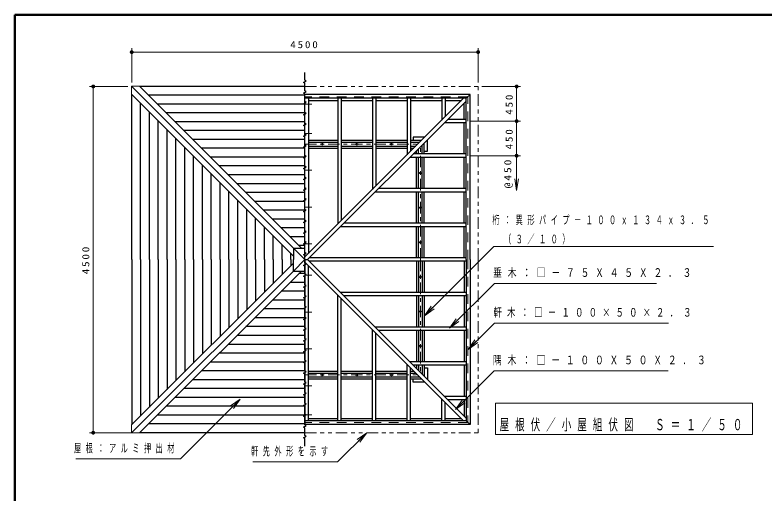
# Model space of a CAD drawing. Units: millimetres on the paper, with parts at other scales. Extents: x -385 to 0, y 0 to 267.
# Drawn here: x -385 to -190.4, y 142.7 to 267 of the extents above; entities that cross this region are included whole.
import ezdxf

# ---------------------------------------------------------------- set-up
doc = ezdxf.new("R2010")
doc.units = ezdxf.units.MM
for name, pattern in [('USER1', [4.5, 2.5, -2]), ('USER2', [6, 3, -1, 1, -1]), ('USER3', [8, 3, -1, 1, -1, 1, -1])]:
    doc.linetypes.add(name, pattern=pattern)
doc.layers.add('LY_1', color=190, linetype='Continuous', lineweight=25)
doc.styles.add('ＭＳ ゴシック', font='')
doc.styles.get('ＭＳ ゴシック').set_extended_font_data('MS Gothic')

# ---------------------------------------------------------------- blocks, each defined once
blk = doc.blocks.new('filled_dot')
at = {"color": 0, "linetype": 'Continuous', "lineweight": -2, "const_width": 1.25}
blk.add_lwpolyline([(-0.625, 0, 1), (0.625, 0, 1)], format="xyb", close=True, dxfattribs=at)
blk = doc.blocks.new('open_arrow')
at = {"color": 0, "linetype": 'Continuous', "lineweight": -2}
blk.add_lwpolyline([(7.5, 1.25), (0, 0), (7.5, -1.25)], dxfattribs=at)

msp = doc.modelspace()

# ---------------------------------------------------------------- linework, layer by layer
at = {"layer": 'LY_1', "color": 7, "lineweight": 50}
for p, q in [((-385, 267), (-385, 0)), ((0, 267), (-385, 267))]:
    msp.add_line(p, q, dxfattribs=at)
at = {"layer": 'LY_1', "color": 7, "lineweight": 13}
for p, q in [((-354.673, 249.415), (-354.673, 258.344)), ((-354.673, 257.344), (-264.673, 257.344)), ((-264.673, 249.415), (-264.673, 258.344)), ((-355.72, 248.415), (-365.673, 248.415)), ((-364.673, 158.415), (-364.673, 248.415)), ((-263.673, 248.415), (-253.673, 248.415)), ((-254.673, 248.415), (-254.673, 239.415)), ((-266.746, 239.415), (-253.673, 239.415)), ((-254.673, 239.415), (-254.673, 230.415)), ((-266.746, 230.415), (-253.673, 230.415)), ((-254.673, 230.415), (-254.673, 221.415)), ((-278.611, 188.801), (-276.843, 191.276)), ((-278.611, 188.801), (-276.489, 190.923)), ((-276.136, 190.569), (-278.611, 188.801)), ((-272.123, 185.543), (-270.355, 188.018)), ((-272.123, 185.543), (-270.002, 187.665)), ((-269.648, 187.311), (-272.123, 185.543)), ((-267.264, 180.054), (-265.499, 182.531)), ((-267.264, 180.054), (-265.145, 182.177)), ((-264.791, 181.824), (-267.264, 180.054)), ((-328.971, 165.374), (-326.496, 167.141)), ((-326.496, 167.141), (-328.618, 165.02)), ((-326.496, 167.141), (-328.264, 164.666)), ((-270.559, 164.427), (-268.798, 166.907)), ((-270.559, 164.427), (-268.443, 166.555)), ((-268.089, 166.202), (-270.559, 164.427)), ((-260.179, 166.105), (-260.179, 157.972)), ((-193.379, 166.105), (-260.179, 166.105)), ((-193.379, 157.972), (-193.379, 166.105)), ((-353.587, 158.415), (-365.673, 158.415)), ((-296.092, 156.647), (-293.617, 158.415)), ((-293.617, 158.415), (-295.738, 156.293)), ((-293.617, 158.415), (-295.385, 155.94)), ((-260.179, 157.972), (-193.379, 157.972))]:
    msp.add_line(p, q, dxfattribs=at)
at = {"layer": 'LY_1', "color": 131}
for p, q in [((-312.673, 206.415), (-354.72, 248.462)), ((-310.587, 206.415), (-352.634, 248.462)), ((-312.673, 204.329), (-354.72, 246.376)), ((-312.673, 202.501), (-354.72, 160.454)), ((-312.673, 200.415), (-354.72, 158.368)), ((-310.587, 200.415), (-352.634, 158.368))]:
    msp.add_line(p, q, dxfattribs=at)
at = {"layer": 'LY_1', "color": 131, "lineweight": 13}
for p, q in [((-354.72, 246.376), (-354.72, 248.462)), ((-352.634, 248.462), (-354.72, 248.462)), ((-354.72, 160.454), (-354.72, 158.368)), ((-352.634, 158.368), (-354.72, 158.368))]:
    msp.add_line(p, q, dxfattribs=at)
at = {"layer": 'LY_1', "color": 4}
for p, q in [((-309.673, 248.415), (-352.587, 248.415)), ((-354.673, 203.415), (-354.673, 246.329)), ((-354.673, 203.415), (-354.673, 160.501)), ((-309.673, 158.415), (-352.587, 158.415))]:
    msp.add_line(p, q, dxfattribs=at)
at = {"layer": 'LY_1', "color": 7, "linetype": 'USER3', "lineweight": 13}
for p, q in [((-309.673, 248.415), (-264.673, 248.415)), ((-264.673, 203.415), (-264.673, 248.415)), ((-264.673, 203.415), (-264.673, 158.415)), ((-309.673, 158.415), (-264.673, 158.415))]:
    msp.add_line(p, q, dxfattribs=at)
at = {"layer": 'LY_1', "color": 12}
for p, q in [((-309.673, 246.135), (-350.308, 246.135)), ((-352.394, 203.415), (-352.394, 244.049)), ((-309.673, 243.837), (-348.009, 243.837)), ((-350.095, 203.415), (-350.095, 241.751)), ((-309.673, 241.538), (-345.71, 241.538)), ((-347.796, 203.415), (-347.796, 239.452)), ((-309.673, 239.239), (-343.411, 239.239)), ((-345.497, 203.415), (-345.497, 237.153)), ((-309.673, 236.94), (-341.112, 236.94)), ((-343.198, 203.415), (-343.198, 234.854)), ((-309.673, 234.641), (-338.814, 234.641)), ((-340.9, 203.415), (-340.9, 232.555)), ((-309.673, 232.343), (-336.515, 232.343)), ((-338.601, 203.415), (-338.601, 230.257)), ((-309.673, 230.044), (-334.216, 230.044)), ((-336.302, 203.415), (-336.302, 227.958)), ((-309.673, 227.745), (-331.917, 227.745)), ((-334.003, 203.415), (-334.003, 225.659)), ((-309.673, 225.446), (-329.619, 225.446)), ((-331.704, 203.415), (-331.704, 223.36)), ((-309.673, 223.148), (-327.32, 223.148)), ((-329.406, 203.415), (-329.406, 221.062)), ((-309.673, 220.849), (-325.021, 220.849)), ((-327.107, 203.415), (-327.107, 218.763)), ((-309.673, 218.55), (-322.722, 218.55)), ((-324.808, 203.415), (-324.808, 216.464)), ((-309.673, 216.251), (-320.423, 216.251)), ((-322.509, 203.415), (-322.509, 214.165)), ((-309.673, 213.952), (-318.125, 213.952)), ((-320.211, 203.415), (-320.211, 211.866)), ((-309.673, 211.654), (-315.826, 211.654)), ((-317.912, 203.415), (-317.912, 209.568)), ((-309.673, 209.355), (-313.527, 209.355)), ((-315.613, 203.415), (-315.613, 207.269)), ((-309.673, 207.056), (-311.228, 207.056)), ((-313.314, 203.415), (-313.314, 204.97)), ((-352.394, 203.415), (-352.394, 162.78)), ((-350.095, 203.415), (-350.095, 165.079)), ((-347.796, 203.415), (-347.796, 167.378)), ((-345.497, 203.415), (-345.497, 169.676)), ((-343.198, 203.415), (-343.198, 171.975)), ((-340.9, 203.415), (-340.9, 174.274)), ((-338.601, 203.415), (-338.601, 176.573)), ((-336.302, 203.415), (-336.302, 178.871)), ((-334.003, 203.415), (-334.003, 181.17)), ((-331.704, 203.415), (-331.704, 183.469)), ((-329.406, 203.415), (-329.406, 185.768)), ((-327.107, 203.415), (-327.107, 188.067)), ((-324.808, 203.415), (-324.808, 190.365)), ((-322.509, 203.415), (-322.509, 192.664)), ((-320.211, 203.415), (-320.211, 194.963)), ((-317.912, 203.415), (-317.912, 197.262)), ((-315.613, 203.415), (-315.613, 199.561)), ((-313.314, 203.415), (-313.314, 201.859)), ((-309.673, 199.773), (-311.228, 199.773)), ((-309.673, 197.475), (-313.527, 197.475)), ((-309.673, 195.176), (-315.826, 195.176)), ((-309.673, 192.877), (-318.125, 192.877)), ((-309.673, 190.578), (-320.423, 190.578)), ((-309.673, 188.279), (-322.722, 188.279)), ((-309.673, 185.981), (-325.021, 185.981)), ((-309.673, 183.682), (-327.32, 183.682)), ((-309.673, 181.383), (-329.619, 181.383)), ((-309.673, 179.084), (-331.917, 179.084)), ((-309.673, 176.785), (-334.216, 176.785)), ((-309.673, 174.487), (-336.515, 174.487)), ((-309.673, 172.188), (-338.814, 172.188)), ((-309.673, 169.889), (-341.112, 169.889)), ((-309.673, 167.59), (-343.411, 167.59)), ((-309.673, 165.292), (-345.71, 165.292)), ((-309.673, 162.993), (-348.009, 162.993)), ((-309.673, 160.694), (-350.308, 160.694))]:
    msp.add_line(p, q, dxfattribs=at)
at = {"layer": 'LY_1', "color": 7}
for p, q in [((-266.788, 246.3), (-309.673, 246.3)), ((-309.673, 203.415), (-309.673, 246.3)), ((-268.453, 245.342), (-309.673, 204.122)), ((-267.746, 245.342), (-309.673, 245.342)), ((-308.773, 245.342), (-308.773, 205.022)), ((-301.123, 245.342), (-301.123, 212.672)), ((-300.223, 245.342), (-300.223, 213.572)), ((-292.123, 245.342), (-292.123, 221.672)), ((-291.223, 245.342), (-291.223, 222.572)), ((-283.123, 245.342), (-283.123, 230.672)), ((-282.223, 245.342), (-282.223, 231.572)), ((-274.123, 245.342), (-274.123, 239.672)), ((-273.223, 245.342), (-273.223, 240.572)), ((-266.788, 246.3), (-267.746, 245.342)), ((-267.746, 203.415), (-267.746, 245.342)), ((-266.788, 203.415), (-266.788, 246.3)), ((-267.746, 244.635), (-308.966, 203.415)), ((-308.773, 244.767), (-301.123, 244.767)), ((-300.223, 244.767), (-292.123, 244.767)), ((-291.223, 244.767), (-283.123, 244.767)), ((-282.223, 244.767), (-274.123, 244.767)), ((-273.223, 244.767), (-269.027, 244.767)), ((-268.32, 239.865), (-268.32, 244.06)), ((-267.746, 239.865), (-272.516, 239.865)), ((-267.746, 238.965), (-273.416, 238.965)), ((-268.32, 230.865), (-268.32, 238.965)), ((-308.773, 234.415), (-301.123, 234.415)), ((-308.773, 233.894), (-301.123, 233.894)), ((-300.223, 234.415), (-292.123, 234.415)), ((-300.223, 233.894), (-292.123, 233.894)), ((-291.223, 234.415), (-283.123, 234.415)), ((-291.223, 233.894), (-283.123, 233.894)), ((-282.223, 234.415), (-279.38, 234.415)), ((-282.223, 233.894), (-279.901, 233.894)), ((-278.53, 235.265), (-281.523, 235.265)), ((-281.523, 235.265), (-281.523, 234.415)), ((-278.673, 230.865), (-278.673, 233.708)), ((-277.823, 231.565), (-277.823, 234.558)), ((-308.773, 232.936), (-301.123, 232.936)), ((-308.773, 232.415), (-301.123, 232.415)), ((-300.223, 232.936), (-292.123, 232.936)), ((-300.223, 232.415), (-292.123, 232.415)), ((-291.223, 232.936), (-283.123, 232.936)), ((-291.223, 232.415), (-283.123, 232.415)), ((-282.223, 232.936), (-280.859, 232.936)), ((-282.223, 232.415), (-281.38, 232.415)), ((-281.523, 232.415), (-281.523, 232.272)), ((-280.673, 230.865), (-280.673, 231.708)), ((-280.152, 230.865), (-280.152, 232.229)), ((-279.194, 230.865), (-279.194, 233.186)), ((-267.746, 229.965), (-282.416, 229.965)), ((-267.746, 230.865), (-281.516, 230.865)), ((-280.816, 231.565), (-280.673, 231.565)), ((-280.673, 221.865), (-280.673, 229.965)), ((-280.152, 221.865), (-280.152, 229.965)), ((-279.194, 221.865), (-279.194, 229.965)), ((-278.673, 231.565), (-277.823, 231.565)), ((-278.673, 221.865), (-278.673, 229.965)), ((-268.32, 221.865), (-268.32, 229.965)), ((-267.746, 221.865), (-290.516, 221.865)), ((-267.746, 220.965), (-291.416, 220.965)), ((-280.673, 212.865), (-280.673, 220.965)), ((-280.152, 212.865), (-280.152, 220.965)), ((-279.194, 212.865), (-279.194, 220.965)), ((-278.673, 212.865), (-278.673, 220.965)), ((-268.32, 212.865), (-268.32, 220.965)), ((-267.746, 212.865), (-299.516, 212.865)), ((-267.746, 211.965), (-300.416, 211.965)), ((-280.673, 203.865), (-280.673, 211.965)), ((-280.152, 203.865), (-280.152, 211.965)), ((-279.194, 203.865), (-279.194, 211.965)), ((-278.673, 203.865), (-278.673, 211.965)), ((-268.32, 203.865), (-268.32, 211.965)), ((-309.673, 203.415), (-308.966, 203.415)), ((-309.673, 203.415), (-308.966, 203.415)), ((-309.673, 203.415), (-309.673, 160.53)), ((-268.453, 161.487), (-309.673, 202.708)), ((-267.746, 162.194), (-308.966, 203.415)), ((-267.746, 203.865), (-308.516, 203.865)), ((-267.746, 202.965), (-308.516, 202.965)), ((-280.673, 202.965), (-280.673, 194.865)), ((-280.152, 202.965), (-280.152, 194.865)), ((-279.194, 202.965), (-279.194, 194.865)), ((-278.673, 202.965), (-278.673, 194.865)), ((-268.32, 202.965), (-268.32, 194.865)), ((-267.746, 203.415), (-267.746, 161.487)), ((-266.788, 203.415), (-266.788, 160.53)), ((-308.773, 161.487), (-308.773, 201.808)), ((-267.746, 194.865), (-300.416, 194.865)), ((-301.123, 161.487), (-301.123, 194.158)), ((-300.223, 161.487), (-300.223, 193.258)), ((-267.746, 193.965), (-299.516, 193.965)), ((-280.673, 193.965), (-280.673, 185.865)), ((-280.152, 193.965), (-280.152, 185.865)), ((-279.194, 193.965), (-279.194, 185.865)), ((-278.673, 193.965), (-278.673, 185.865)), ((-268.32, 193.965), (-268.32, 185.865)), ((-292.123, 161.487), (-292.123, 185.158)), ((-267.746, 185.865), (-291.416, 185.865)), ((-267.746, 184.965), (-290.516, 184.965)), ((-280.673, 184.965), (-280.673, 176.865)), ((-280.152, 184.965), (-280.152, 176.865)), ((-279.194, 184.965), (-279.194, 176.865)), ((-278.673, 184.965), (-278.673, 176.865)), ((-268.32, 184.965), (-268.32, 176.865)), ((-291.223, 161.487), (-291.223, 184.258)), ((-283.123, 161.487), (-283.123, 176.158)), ((-267.746, 176.865), (-282.416, 176.865)), ((-282.223, 161.487), (-282.223, 175.258)), ((-267.746, 175.965), (-281.516, 175.965)), ((-280.816, 175.265), (-280.673, 175.265)), ((-280.673, 175.965), (-280.673, 175.122)), ((-280.152, 175.965), (-280.152, 174.601)), ((-279.194, 175.965), (-279.194, 173.643)), ((-278.673, 175.965), (-278.673, 173.122)), ((-278.673, 175.265), (-277.823, 175.265)), ((-277.823, 175.265), (-277.823, 172.272)), ((-268.32, 175.965), (-268.32, 167.865)), ((-308.773, 174.415), (-301.123, 174.415)), ((-308.773, 173.894), (-301.123, 173.894)), ((-300.223, 174.415), (-292.123, 174.415)), ((-300.223, 173.894), (-292.123, 173.894)), ((-291.223, 174.415), (-283.123, 174.415)), ((-291.223, 173.894), (-283.123, 173.894)), ((-282.223, 174.415), (-281.38, 174.415)), ((-282.223, 173.894), (-280.859, 173.894)), ((-281.523, 174.415), (-281.523, 174.558)), ((-308.773, 172.936), (-301.123, 172.936)), ((-308.773, 172.415), (-301.123, 172.415)), ((-300.223, 172.936), (-292.123, 172.936)), ((-300.223, 172.415), (-292.123, 172.415)), ((-291.223, 172.936), (-283.123, 172.936)), ((-291.223, 172.415), (-283.123, 172.415)), ((-282.223, 172.936), (-279.901, 172.936)), ((-282.223, 172.415), (-279.38, 172.415)), ((-281.523, 171.565), (-281.523, 172.415)), ((-278.53, 171.565), (-281.523, 171.565)), ((-267.746, 167.865), (-273.416, 167.865)), ((-274.123, 161.487), (-274.123, 167.158)), ((-273.223, 161.487), (-273.223, 166.258)), ((-267.746, 166.965), (-272.516, 166.965)), ((-268.32, 166.965), (-268.32, 162.769)), ((-308.773, 162.062), (-301.123, 162.062)), ((-300.223, 162.062), (-292.123, 162.062)), ((-291.223, 162.062), (-283.123, 162.062)), ((-282.223, 162.062), (-274.123, 162.062)), ((-273.223, 162.062), (-269.027, 162.062)), ((-267.746, 161.487), (-309.673, 161.487)), ((-266.788, 160.53), (-309.673, 160.53)), ((-266.788, 160.53), (-267.746, 161.487))]:
    msp.add_line(p, q, dxfattribs=at)
at = {"layer": 'LY_1', "color": 7, "linetype": 'USER1', "lineweight": 13}
for p, q in [((-267.362, 245.725), (-309.673, 245.725)), ((-267.362, 203.415), (-267.362, 245.725)), ((-267.362, 203.415), (-267.362, 161.104)), ((-267.362, 161.104), (-309.673, 161.104))]:
    msp.add_line(p, q, dxfattribs=at)
at = {"layer": 'LY_1', "color": 7, "linetype": 'USER2', "lineweight": 13}
for p, q in [((-309.673, 243.803), (-307.876, 243.803)), ((-309.673, 236.224), (-307.876, 236.224)), ((-309.673, 233.415), (-279.673, 233.415)), ((-279.673, 203.415), (-279.673, 233.415)), ((-309.673, 226.646), (-307.876, 226.646)), ((-309.673, 217.068), (-307.876, 217.068)), ((-309.673, 207.49), (-307.876, 207.49)), ((-279.673, 203.415), (-279.673, 173.415)), ((-309.673, 199.34), (-307.876, 199.34)), ((-309.673, 189.762), (-307.876, 189.762)), ((-309.673, 180.183), (-307.876, 180.183)), ((-309.673, 173.415), (-279.673, 173.415)), ((-309.673, 170.605), (-307.876, 170.605)), ((-309.673, 163.027), (-307.876, 163.027))]:
    msp.add_line(p, q, dxfattribs=at)
at = {"layer": 'LY_1', "color": 2}
for p, q in [((-309.673, 203.415), (-312.673, 206.415)), ((-312.673, 206.415), (-309.673, 206.415)), ((-312.673, 206.415), (-312.673, 203.415)), ((-309.673, 203.415), (-312.673, 200.415)), ((-312.673, 200.415), (-312.673, 203.415)), ((-312.673, 200.415), (-309.673, 200.415))]:
    msp.add_line(p, q, dxfattribs=at)
at = {"layer": 'LY_1', "color": 7}
msp.add_lwpolyline([(-309.673, 154.927), (-309.673, 156.872), (-310.019, 157.072), (-309.326, 157.472), (-309.673, 157.672), (-309.673, 159.672), (-310.019, 159.872), (-309.326, 160.272), (-309.673, 160.472), (-309.673, 162.472), (-310.019, 162.672), (-309.326, 163.072), (-309.673, 163.272), (-309.673, 165.272), (-310.019, 165.472), (-309.326, 165.872), (-309.673, 166.072), (-309.673, 168.072), (-310.019, 168.272), (-309.326, 168.672), (-309.673, 168.872), (-309.673, 170.872), (-310.019, 171.072), (-309.326, 171.472), (-309.673, 171.672), (-309.673, 173.672), (-310.019, 173.872), (-309.326, 174.272), (-309.673, 174.472), (-309.673, 176.472), (-310.019, 176.672), (-309.326, 177.072), (-309.673, 177.272), (-309.673, 179.272), (-310.019, 179.472), (-309.326, 179.872), (-309.673, 180.072), (-309.673, 182.072), (-310.019, 182.272), (-309.326, 182.672), (-309.673, 182.872), (-309.673, 184.872), (-310.019, 185.072), (-309.326, 185.472), (-309.673, 185.672), (-309.673, 187.672), (-310.019, 187.872), (-309.326, 188.272), (-309.673, 188.472), (-309.673, 190.472), (-310.019, 190.672), (-309.326, 191.072), (-309.673, 191.272), (-309.673, 193.272), (-310.019, 193.472), (-309.326, 193.872), (-309.673, 194.072), (-309.673, 196.072), (-310.019, 196.272), (-309.326, 196.672), (-309.673, 196.872), (-309.673, 198.872), (-310.019, 199.072), (-309.326, 199.472), (-309.673, 199.672), (-309.673, 201.672), (-310.019, 201.872), (-309.326, 202.272), (-309.673, 202.472), (-309.673, 204.472), (-310.019, 204.672), (-309.326, 205.072), (-309.673, 205.272), (-309.673, 207.272), (-310.019, 207.472), (-309.326, 207.872), (-309.673, 208.072), (-309.673, 210.072), (-310.019, 210.272), (-309.326, 210.672), (-309.673, 210.872), (-309.673, 212.872), (-310.019, 213.072), (-309.326, 213.472), (-309.673, 213.672), (-309.673, 215.672), (-310.019, 215.872), (-309.326, 216.272), (-309.673, 216.472), (-309.673, 218.472), (-310.019, 218.672), (-309.326, 219.072), (-309.673, 219.272), (-309.673, 221.272), (-310.019, 221.472), (-309.326, 221.872), (-309.673, 222.072), (-309.673, 224.072), (-310.019, 224.272), (-309.326, 224.672), (-309.673, 224.872), (-309.673, 226.872), (-310.019, 227.072), (-309.326, 227.472), (-309.673, 227.672), (-309.673, 229.672), (-310.019, 229.872), (-309.326, 230.272), (-309.673, 230.472), (-309.673, 232.472), (-310.019, 232.672), (-309.326, 233.072), (-309.673, 233.272), (-309.673, 235.272), (-310.019, 235.472), (-309.326, 235.872), (-309.673, 236.072), (-309.673, 238.072), (-310.019, 238.272), (-309.326, 238.672), (-309.673, 238.872), (-309.673, 240.872), (-310.019, 241.072), (-309.326, 241.472), (-309.673, 241.672), (-309.673, 243.672), (-310.019, 243.872), (-309.326, 244.272), (-309.673, 244.472), (-309.673, 246.472), (-310.019, 246.672), (-309.326, 247.072), (-309.673, 247.272), (-309.673, 249.272), (-310.019, 249.472), (-309.326, 249.872), (-309.673, 250.072), (-309.673, 252.017)], dxfattribs=at)
at = {"layer": 'LY_1', "color": 7, "lineweight": 13}
for points in [[(-278.611, 188.801), (-260.633, 206.779), (-203.546, 206.779)], [(-272.123, 185.543), (-260.43, 197.236), (-218.296, 197.236)], [(-267.264, 180.054), (-260.434, 186.897), (-215.206, 186.897)], [(-270.559, 164.427), (-260.526, 174.517), (-215.319, 174.517)], [(-326.496, 167.141), (-342.029, 151.609), (-369.234, 151.609)], [(-293.617, 158.415), (-301.22, 150.812), (-323.237, 150.812)]]:
    msp.add_lwpolyline(points, dxfattribs=at)
at = {"layer": 'LY_1', "color": 7}
for centre in [(-305.173, 233.415), (-296.173, 233.415), (-287.173, 233.415), (-279.673, 225.915), (-279.673, 216.915), (-279.673, 207.915), (-279.673, 198.915), (-279.673, 189.915), (-279.673, 180.915), (-305.173, 173.415), (-296.173, 173.415), (-287.173, 173.415)]:
    msp.add_circle(centre, 0.21, dxfattribs=at)

# ---------------------------------------------------------------- block references
at = {"layer": 'LY_1', "color": 7, "lineweight": 13, "xscale": 0.4, "yscale": 0.4}
msp.add_blockref('filled_dot', (-354.673, 257.344), dxfattribs=at)
at = {"layer": 'LY_1', "color": 7, "lineweight": 13}
for name, p, xscale, yscale, rotation in [('filled_dot', (-264.673, 257.344), 0.4, 0.4, 180), ('filled_dot', (-364.673, 248.415), 0.4, 0.4, 270), ('filled_dot', (-254.673, 248.415), 0.4, 0.4, 270), ('filled_dot', (-254.673, 239.415), 0.4, 0.4, 270), ('filled_dot', (-254.673, 239.415), 0.4, 0.4, 90), ('filled_dot', (-254.673, 230.415), 0.4, 0.4, 90), ('filled_dot', (-254.673, 230.415), 0.399, 0.399, 270), ('open_arrow', (-254.673, 221.415), 0.399, 0.399, 90), ('filled_dot', (-364.673, 158.415), 0.4, 0.4, 90)]:
    msp.add_blockref(name, p, dxfattribs=dict(at, xscale=xscale, yscale=yscale, rotation=rotation))

# ---------------------------------------------------------------- texts
at = {"layer": 'LY_1', "color": 7, "style": 'ＭＳ ゴシック'}
for s, insert, char_height, attachment_point in [('\\T1.33;\\W1.15;4500', (-309.673, 258.344), 1.833, 8), ('\\T1.64;\\W0.6;桁：異形パイプ－１００ｘ１３４ｘ３．５', (-260.963, 213.579), 2.199, 4), ('\\T1.64;\\W0.6;\u3000（３／１０）\u3000\u3000\u3000\u3000\u3000\u3000\u3000\u3000\u3000\u3000\u3000\u3000', (-260.963, 208.579), 2.199, 4), ('\\T1.64;\\W0.75;垂木：□－７５Ｘ４５Ｘ２．３', (-260.792, 199.886), 2.199, 4), ('\\T1.64;\\W0.7;軒木：□－１００×５０×２．３', (-260.681, 189.547), 2.199, 4), ('\\T1.64;\\W0.75;隅木：□－１００Ｘ５０Ｘ２．３', (-260.844, 177.167), 2.199, 4), ('\\T1.64;\\W0.6;屋根伏／小屋組伏図\u3000Ｓ＝１／５０', (-226.779, 158.705), 2.933, 8), ('\\T1.64;\\W0.6;屋根：アルミ押出材', (-369.651, 154.259), 2.199, 4), ('\\T1.64;\\W0.6;軒先外形を示す', (-323.654, 153.462), 2.199, 4)]:
    msp.add_mtext(s, dxfattribs=dict(at, insert=insert, char_height=char_height, attachment_point=attachment_point))
at = {"layer": 'LY_1', "color": 7, "char_height": 1.833, "attachment_point": 8, "rotation": 90, "style": 'ＭＳ ゴシック'}
for s, insert in [('\\T1.33;\\W1.15;450', (-255.673, 243.915)), ('\\T1.33;\\W1.15;450', (-255.673, 234.915)), ('\\T1.33;\\W1.2;@450', (-255.673, 225.915)), ('\\T1.33;\\W1.15;4500', (-365.673, 203.415))]:
    msp.add_mtext(s, dxfattribs=dict(at, insert=insert))

doc.saveas('drawing.dxf')
